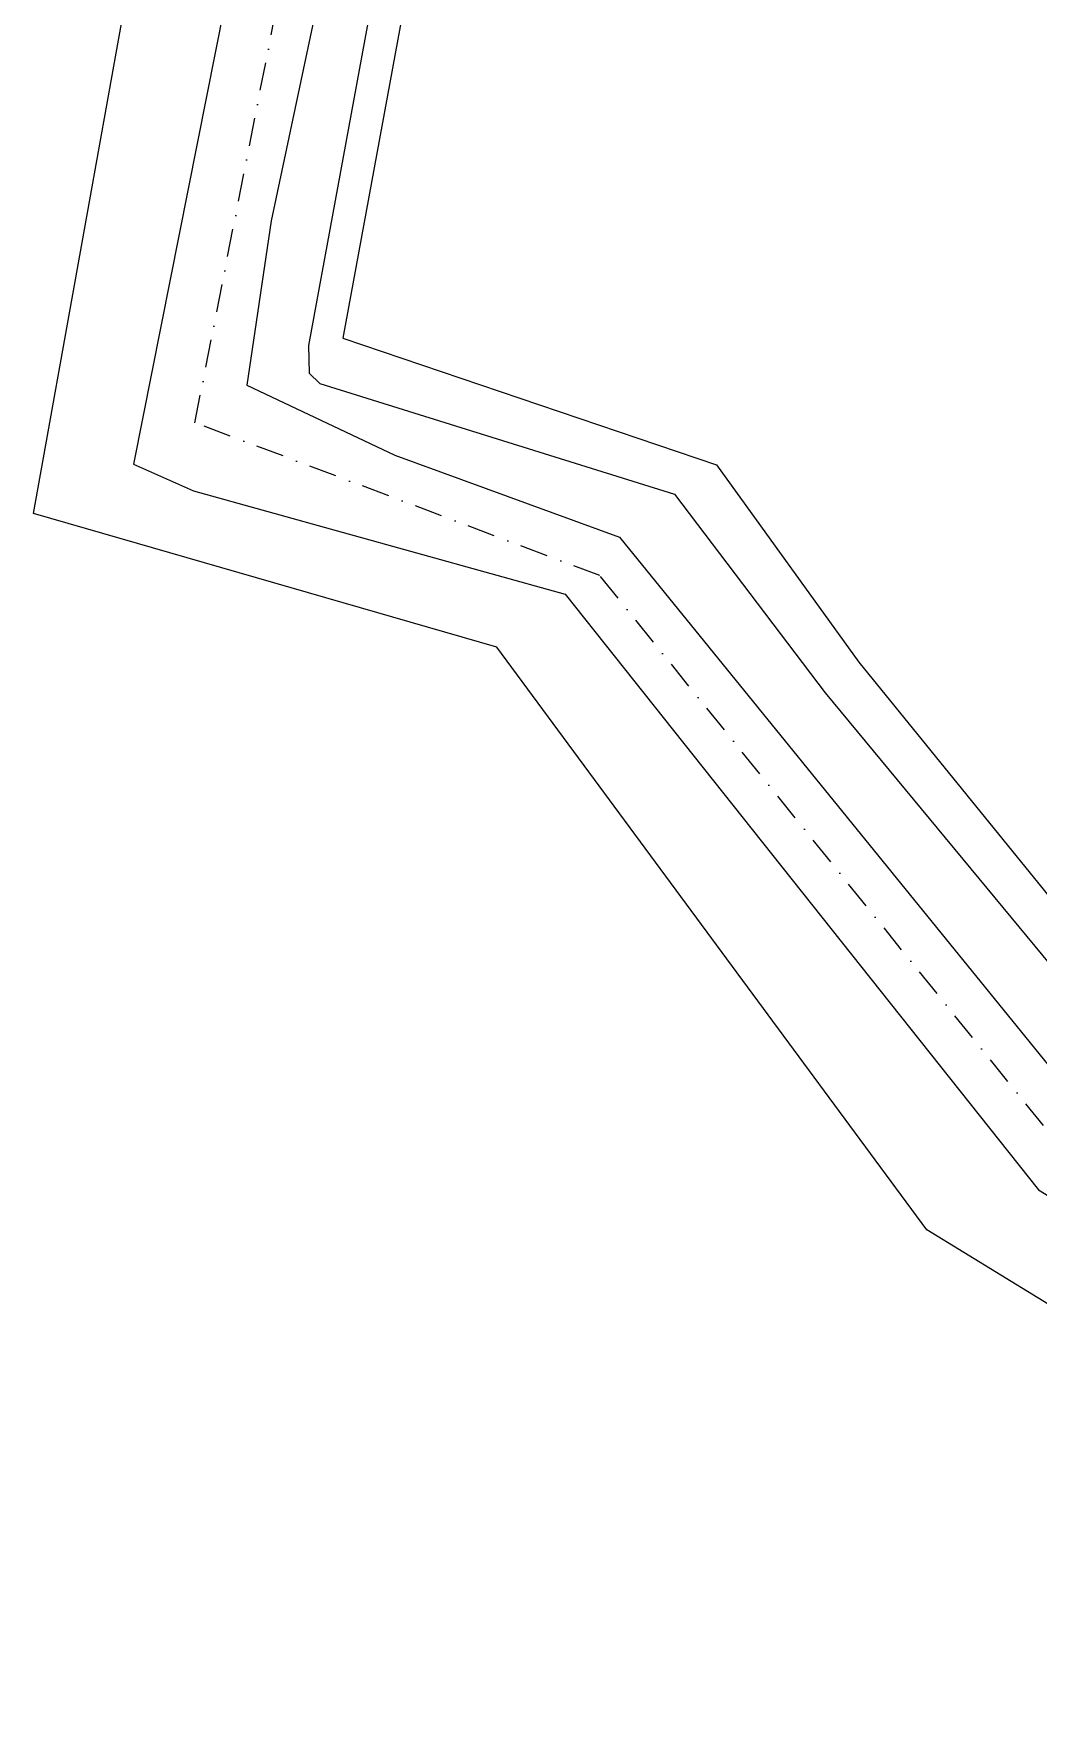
# Model space of a CAD drawing. Header units: metres. Extents: x 281463 to 283423, y 2096851 to 2099007.
# Drawn here: x 281463 to 281642.8, y 2097464.6 to 2097765 of the extents above; entities that cross this region are included whole.
import ezdxf

# ---------------------------------------------------------------- set-up
doc = ezdxf.new("R2010")
doc.units = ezdxf.units.M
doc.linetypes.add('DASHDOT', pattern=[1, 0.5, -0.25, 0, -0.25])
for name, color, linetype in [('LINE_WATER', 4, 'Continuous'), ('POLY_WATER', 4, 'Continuous'), ('V_BOUND_STREAM_LINE', 7, 'DASHDOT')]:
    doc.layers.add(name, color=color, linetype=linetype)

msp = doc.modelspace()

# ---------------------------------------------------------------- linework, layer by layer
at = {"layer": 'LINE_WATER'}
for p, q in [((281538.34, 2097851.28), (281512.22, 2097709.19)), ((281524.1, 2097819.17), (281505.49, 2097731.48)), ((281497.15, 2097769.94), (281480.9, 2097687.92)), ((281505.49, 2097731.48), (281501.15, 2097702.08)), ((281512.22, 2097709.19), (281512.33, 2097704.2)), ((281512.33, 2097704.2), (281514.24, 2097702.38)), ((281501.15, 2097702.08), (281527.62, 2097689.58)), ((281514.24, 2097702.38), (281577.64, 2097682.6)), ((281527.62, 2097689.58), (281567.84, 2097674.9)), ((281480.9, 2097687.92), (281491.6, 2097683.17)), ((281491.6, 2097683.17), (281558.09, 2097664.71)), ((281577.64, 2097682.6), (281604.62, 2097647.05)), ((281567.84, 2097674.9), (281651.81, 2097571.42)), ((281558.09, 2097664.71), (281642.76, 2097558.13)), ((281604.62, 2097647.05), (281655.23, 2097585.84)), ((281642.76, 2097558.13), (281796.99, 2097463.08))]:
    msp.add_line(p, q, dxfattribs=at)
at = {"layer": 'POLY_WATER'}
for p, q in [((281544.65, 2097853.31), (281518.32, 2097710.47)), ((281463.01, 2097679.13), (281493.16, 2097847.43)), ((281518.32, 2097710.47), (281585.17, 2097687.81)), ((281585.17, 2097687.81), (281610.63, 2097652.53)), ((281545.86, 2097655.19), (281463.01, 2097679.13)), ((281622.83, 2097550.98), (281545.86, 2097655.19)), ((281610.63, 2097652.53), (281664.12, 2097586.6)), ((281758.21, 2097467.64), (281622.83, 2097550.98))]:
    msp.add_line(p, q, dxfattribs=at)
at = {"layer": 'V_BOUND_STREAM_LINE', "ltscale": 10}
for p, q in [((281491.87, 2097695.37), (281523.21, 2097854.72)), ((281564.33, 2097668), (281491.87, 2097695.37)), ((281643.65, 2097569.63), (281564.33, 2097668))]:
    msp.add_line(p, q, dxfattribs=at)

doc.saveas('drawing.dxf')
